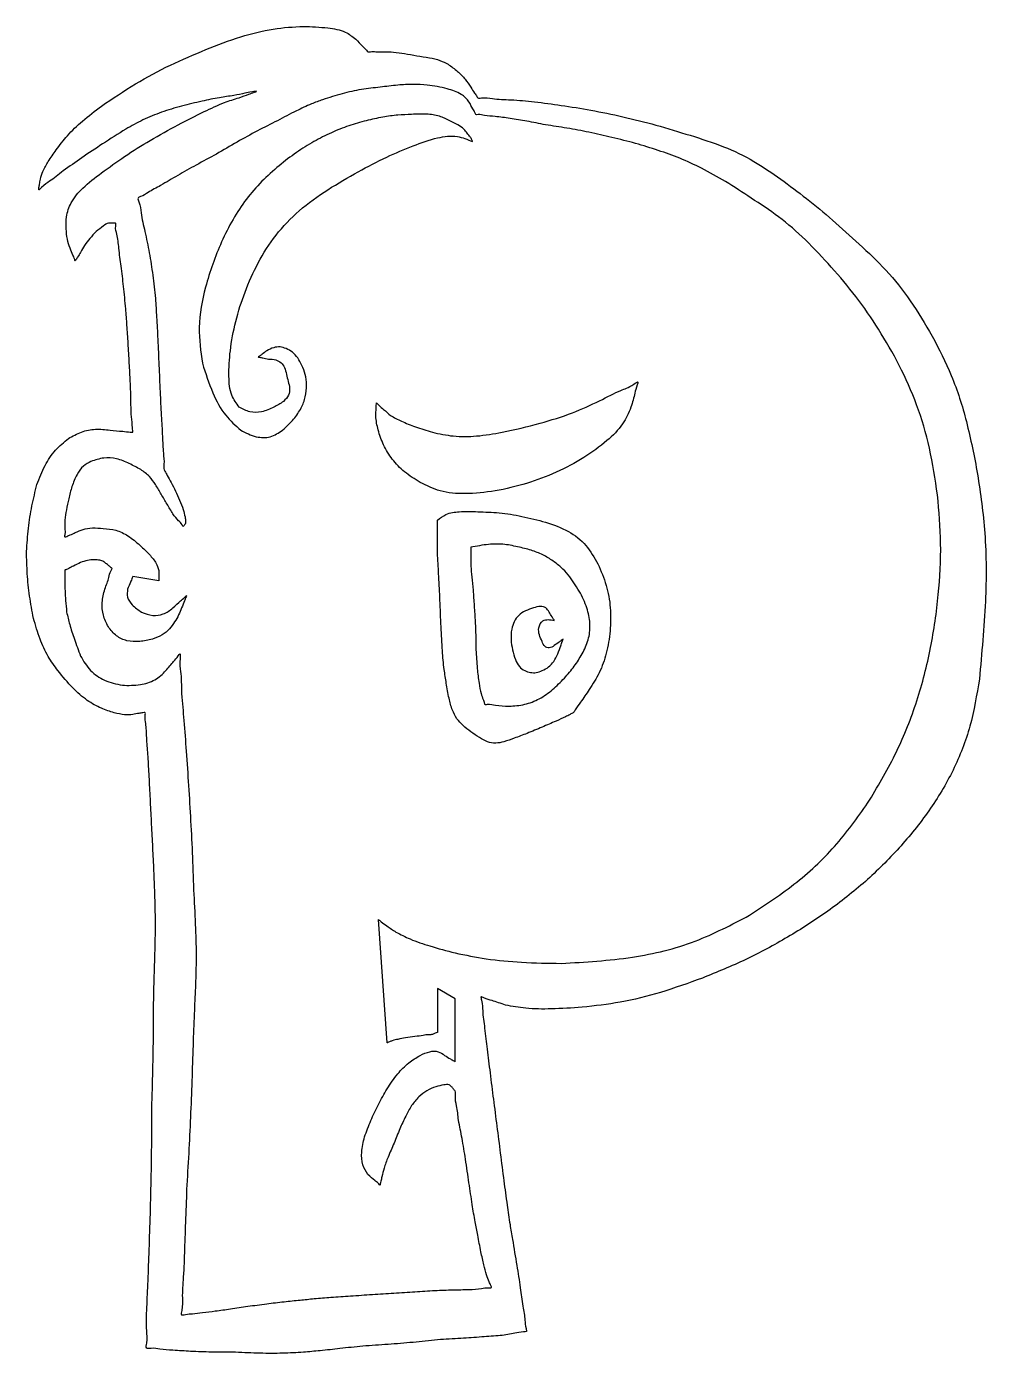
# Model space of a CAD drawing. Extents: x 2 to 748, y 2 to 398.
# Drawn here: x 167.3 to 181.64, y 287.14 to 306.97 of the extents above; entities that cross this region are included whole.
import ezdxf

# ---------------------------------------------------------------- set-up
doc = ezdxf.new("R2010")
doc.units = 0
doc.layers.add('Capa_1', color=7, linetype='CONTINUOUS')

msp = doc.modelspace()

# ---------------------------------------------------------------- linework, layer by layer
at = {"layer": 'Capa_1', "color": 7}
for p, q in [((173.96144, 305.251493), (173.96144, 305.251493)), ((172.530084, 301.346047), (172.530084, 301.346047)), ((168.88663, 300.908638), (168.88663, 300.908638)), ((169.641345, 299.752626), (169.641345, 299.752626)), ((175.054477, 299.565163), (175.054477, 299.565163)), ((173.935417, 299.190239), (173.935417, 299.190239)), ((169.277, 298.690344), (168.88663, 298.75283)), ((175.184601, 298.096716), (175.184601, 298.096716)), ((172.686233, 291.785516), (172.556109, 293.628887)), ((173.701194, 292.44163), (173.440948, 292.597849)), ((173.440948, 292.597849), (173.440948, 291.941732)), ((173.701194, 291.504323), (173.701194, 292.44163))]:
    msp.add_line(p, q, dxfattribs=at)
for points, knots in [([(169.979667, 306.626209), (170.151721, 306.694213), (170.478669, 306.823438), (170.96848, 306.940677), (171.408663, 306.97984), (171.767335, 306.957728), (172.045842, 306.914965), (172.1676, 306.821114), (172.21779, 306.782428)], [0, 0, 0, 0, 0.554408, 1.053527, 1.506235, 1.871175, 2.138818, 2.326511, 2.326511, 2.326511, 2.326511]), ([(172.21779, 306.782428), (172.251088, 306.746677), (172.304365, 306.689476), (172.368081, 306.634071), (172.399633, 306.587444), (172.453129, 306.599909), (172.528003, 306.592157), (172.644318, 306.597071), (172.787841, 306.589397), (172.95325, 306.568294), (173.068081, 306.544847), (173.128652, 306.532479)], [0, 0, 0, 0, 0.145222, 0.232354, 0.261399, 0.298989, 0.377062, 0.495619, 0.643256, 0.80939, 0.994841, 0.994841, 0.994841, 0.994841]), ([(168.418187, 305.782632), (168.586115, 305.895272), (168.91786, 306.117794), (169.440194, 306.401089), (169.800963, 306.551637), (169.979667, 306.626209)], [0, 0, 0, 0, 0.606441, 1.198034, 1.778712, 1.778712, 1.778712, 1.778712]), ([(173.128652, 306.532479), (173.192413, 306.524536), (173.309606, 306.509937), (173.468915, 306.471498), (173.557166, 306.427439), (173.597095, 306.407505)], [0, 0, 0, 0, 0.192858, 0.354467, 0.488014, 0.488014, 0.488014, 0.488014]), ([(173.597095, 306.407505), (173.645322, 306.372945), (173.737121, 306.30716), (173.85338, 306.192217), (173.908859, 306.105391), (173.935417, 306.063826)], [0, 0, 0, 0, 0.177926, 0.33868, 0.486311, 0.486311, 0.486311, 0.486311]), ([(170.39606, 305.938851), (170.324609, 305.929191), (170.165466, 305.907674), (169.905278, 305.853514), (169.717334, 305.80757), (169.615322, 305.782632)], [0, 0, 0, 0, 0.216249, 0.481654, 0.796716, 0.796716, 0.796716, 0.796716]), ([(170.474136, 305.907607), (170.524614, 305.925484), (170.605379, 305.954088), (170.676503, 305.981775), (170.758849, 306.008169), (170.632883, 305.98808), (170.554278, 305.972486), (170.455078, 305.951397), (170.39606, 305.938851)], [0, 0, 0, 0, 0.153672, 0.245876, 0.27661, 0.33773, 0.452411, 0.620851, 0.620851, 0.620851, 0.620851]), ([(172.582134, 306.063826), (172.488388, 306.053989), (172.297451, 306.033955), (172.00989, 305.970218), (171.820182, 305.908088), (171.72332, 305.876365)], [0, 0, 0, 0, 0.282629, 0.57564, 0.881323, 0.881323, 0.881323, 0.881323]), ([(175.054477, 305.501442), (174.961141, 305.520593), (174.784567, 305.556824), (174.532325, 305.598409), (174.322461, 305.626416), (174.159064, 305.637114), (174.070977, 305.6586), (174.011669, 305.650552), (173.996741, 305.696131), (173.957036, 305.751928), (173.90993, 305.862188), (173.782062, 305.979667), (173.559826, 306.052285), (173.318763, 306.097238), (173.069814, 306.108992), (172.834775, 306.097691), (172.669711, 306.075565), (172.582134, 306.063826)], [0, 0, 0, 0, 0.285934, 0.540932, 0.765313, 0.925297, 1.021287, 1.053284, 1.077109, 1.148585, 1.267711, 1.428083, 1.652332, 1.958149, 2.163718, 2.398171, 2.663157, 2.663157, 2.663157, 2.663157]), ([(173.935417, 306.063826), (173.954409, 306.0344), (173.984795, 305.987318), (174.021453, 305.938642), (174.043628, 305.894293), (174.139554, 305.916521), (174.290468, 305.881812), (174.562608, 305.879989), (174.902312, 305.845008), (175.302438, 305.792964), (175.743286, 305.720931), (176.216621, 305.625088), (176.711684, 305.500117), (177.044352, 305.397643), (177.214526, 305.345223)], [0, 0, 0, 0, 0.104292, 0.166867, 0.187726, 0.242776, 0.407927, 0.683178, 1.037338, 1.439767, 1.891006, 2.377926, 2.887944, 3.42207, 3.42207, 3.42207, 3.42207]), ([(167.741545, 305.126518), (167.795627, 305.198677), (167.912609, 305.354758), (168.143557, 305.571872), (168.322406, 305.709127), (168.418187, 305.782632)], [0, 0, 0, 0, 0.270132, 0.584302, 0.946547, 0.946547, 0.946547, 0.946547]), ([(168.418187, 304.782839), (168.532888, 304.866411), (168.769028, 305.038465), (169.152635, 305.276422), (169.550279, 305.498141), (169.921259, 305.685219), (170.222762, 305.828299), (170.401337, 305.884639), (170.474136, 305.907607)], [0, 0, 0, 0, 0.425626, 0.876256, 1.353208, 1.790864, 2.123304, 2.352102, 2.352102, 2.352102, 2.352102]), ([(169.615322, 305.782632), (169.514514, 305.753149), (169.317598, 305.695556), (169.037939, 305.581402), (168.866496, 305.485782), (168.782531, 305.438953)], [0, 0, 0, 0, 0.314999, 0.615306, 0.903545, 0.903545, 0.903545, 0.903545]), ([(171.72332, 305.876365), (171.667081, 305.856359), (171.532777, 305.808582), (171.30833, 305.700605), (171.140814, 305.6131), (171.046679, 305.563928)], [0, 0, 0, 0, 0.178978, 0.427409, 0.746098, 0.746098, 0.746098, 0.746098]), ([(171.046679, 305.563928), (170.947108, 305.513573), (170.744509, 305.411116), (170.440881, 305.244142), (170.238639, 305.12474), (170.135814, 305.064033)], [0, 0, 0, 0, 0.334723, 0.681064, 1.039278, 1.039278, 1.039278, 1.039278]), ([(173.050578, 305.657658), (172.983004, 305.655421), (172.839516, 305.650672), (172.613521, 305.616552), (172.367609, 305.565954), (172.109285, 305.490982), (171.848296, 305.385484), (171.58643, 305.253034), (171.324894, 305.088417), (171.063516, 304.889837), (170.897948, 304.736856), (170.812456, 304.657865)], [0, 0, 0, 0, 0.202682, 0.430383, 0.684456, 0.955678, 1.235989, 1.527761, 1.834925, 2.161855, 2.510893, 2.510893, 2.510893, 2.510893]), ([(173.623121, 305.563928), (173.571952, 305.588539), (173.462407, 305.64123), (173.265122, 305.668133), (173.125664, 305.661324), (173.050578, 305.657658)], [0, 0, 0, 0, 0.169508, 0.362896, 0.588469, 0.588469, 0.588469, 0.588469]), ([(173.883367, 305.376467), (173.866981, 305.398271), (173.829054, 305.448737), (173.736878, 305.508798), (173.664, 305.544116), (173.623121, 305.563928)], [0, 0, 0, 0, 0.081324, 0.188235, 0.324816, 0.324816, 0.324816, 0.324816]), ([(168.782531, 305.438953), (168.666604, 305.365305), (168.445058, 305.224559), (168.13228, 305.016799), (167.937879, 304.879314), (167.845644, 304.814083)], [0, 0, 0, 0, 0.412029, 0.787413, 1.126312, 1.126312, 1.126312, 1.126312]), ([(173.076603, 305.189007), (173.195746, 305.233311), (173.406873, 305.311819), (173.721412, 305.354747), (173.887396, 305.283345), (173.96144, 305.251493)], [0, 0, 0, 0, 0.382985, 0.678665, 0.916792, 0.916792, 0.916792, 0.916792]), ([(173.96144, 305.251493), (173.958961, 305.260932), (173.952298, 305.286305), (173.922617, 305.327063), (173.89792, 305.358149), (173.883367, 305.376467)], [0, 0, 0, 0, 0.029096, 0.078215, 0.148688, 0.148688, 0.148688, 0.148688]), ([(176.043415, 305.313978), (175.92984, 305.340172), (175.707282, 305.3915), (175.37746, 305.454475), (175.160627, 305.486006), (175.054477, 305.501442)], [0, 0, 0, 0, 0.349656, 0.685172, 1.006943, 1.006943, 1.006943, 1.006943]), ([(177.214526, 305.345223), (177.381735, 305.292513), (177.708416, 305.189533), (178.165417, 304.97061), (178.435153, 304.78191), (178.567806, 304.689109)], [0, 0, 0, 0, 0.525644, 1.026959, 1.512075, 1.512075, 1.512075, 1.512075]), ([(167.845644, 304.814083), (167.775026, 304.756192), (167.662036, 304.663566), (167.562115, 304.609633), (167.473722, 304.513265), (167.486987, 304.576244), (167.493083, 304.620975), (167.509729, 304.706794), (167.545342, 304.821428), (167.628531, 304.96762), (167.700992, 305.069501), (167.741545, 305.126518)], [0, 0, 0, 0, 0.255687, 0.409098, 0.460236, 0.491613, 0.544404, 0.618726, 0.742597, 0.907988, 1.118189, 1.118189, 1.118189, 1.118189]), ([(170.474136, 301.283559), (170.43344, 301.340561), (170.33677, 301.475963), (170.316287, 301.778547), (170.337515, 302.14668), (170.416887, 302.571817), (170.558611, 303.011198), (170.751507, 303.448299), (171.015671, 303.865783), (171.370337, 304.235608), (171.795529, 304.539462), (172.239607, 304.794918), (172.663246, 305.018885), (172.94364, 305.134284), (173.076603, 305.189007)], [0, 0, 0, 0, 0.206865, 0.491383, 0.877251, 1.322091, 1.780995, 2.26057, 2.751926, 3.255187, 3.787115, 4.313951, 4.791985, 5.223116, 5.223116, 5.223116, 5.223116]), ([(178.125388, 304.407915), (177.998218, 304.491716), (177.757736, 304.650184), (177.40167, 304.849628), (177.065539, 305.003956), (176.734424, 305.123293), (176.395929, 305.228575), (176.162319, 305.285172), (176.043415, 305.313978)], [0, 0, 0, 0, 0.456792, 0.863801, 1.223037, 1.565022, 1.919009, 2.285953, 2.285953, 2.285953, 2.285953]), ([(170.135814, 305.064033), (170.035409, 305.009945), (169.841525, 304.905501), (169.563696, 304.749575), (169.387667, 304.645447), (169.303026, 304.595379)], [0, 0, 0, 0, 0.34214, 0.660673, 0.955689, 0.955689, 0.955689, 0.955689]), ([(168.10589, 303.595583), (168.091319, 303.571066), (168.068007, 303.531839), (168.042751, 303.499575), (168.026111, 303.461385), (168.01425, 303.516394), (167.987026, 303.560831), (167.9444, 303.668895), (167.902802, 303.796696), (167.889201, 303.956527), (167.889386, 304.142695), (167.961649, 304.363567), (168.152514, 304.584386), (168.322633, 304.711462), (168.418187, 304.782839)], [0, 0, 0, 0, 0.081865, 0.130984, 0.147357, 0.169921, 0.237611, 0.350428, 0.49174, 0.648918, 0.82606, 1.048903, 1.328069, 1.685807, 1.685807, 1.685807, 1.685807]), ([(169.303026, 304.595379), (169.238124, 304.561695), (169.134281, 304.5078), (169.036895, 304.438259), (168.948686, 304.411195), (169.000606, 304.307723), (169.008486, 304.153383), (169.045604, 304.002391), (169.068803, 303.90802)], [0, 0, 0, 0, 0.214882, 0.343811, 0.386787, 0.443523, 0.613729, 0.897406, 0.897406, 0.897406, 0.897406]), ([(170.812456, 304.657865), (170.73393, 304.570652), (170.574565, 304.393657), (170.375857, 304.087343), (170.158684, 303.653074), (169.967123, 303.117685), (169.846556, 302.49905), (169.901794, 302.117873), (169.927617, 301.939676)], [0, 0, 0, 0, 0.35162, 0.713595, 1.091084, 1.806044, 2.417577, 2.954443, 2.954443, 2.954443, 2.954443]), ([(178.567806, 304.689109), (178.696951, 304.594301), (178.962236, 304.399551), (179.352428, 304.075381), (179.607871, 303.840867), (179.738917, 303.720557)], [0, 0, 0, 0, 0.480552, 0.98713, 1.520787, 1.520787, 1.520787, 1.520787]), ([(179.322524, 303.376878), (179.195945, 303.514762), (178.950613, 303.782004), (178.550677, 304.130517), (178.264452, 304.31721), (178.125388, 304.407915)], [0, 0, 0, 0, 0.561348, 1.087991, 1.585656, 1.585656, 1.585656, 1.585656]), ([(168.782531, 302.752008), (168.771086, 302.864119), (168.749362, 303.07691), (168.716668, 303.381041), (168.677383, 303.633823), (168.663098, 303.849816), (168.620772, 303.946037), (168.639565, 304.034254), (168.616458, 304.032659), (168.59956, 304.033287), (168.567635, 304.032201), (168.510779, 304.039074), (168.432619, 303.980978), (168.374987, 303.935525), (168.340113, 303.90802)], [0, 0, 0, 0, 0.338519, 0.642526, 0.912076, 1.122364, 1.248537, 1.290595, 1.296378, 1.313728, 1.342646, 1.391803, 1.480295, 1.615898, 1.615898, 1.615898, 1.615898]), ([(168.340113, 303.90802), (168.307642, 303.87391), (168.245249, 303.808366), (168.165754, 303.704039), (168.125328, 303.6308), (168.10589, 303.595583)], [0, 0, 0, 0, 0.141252, 0.271413, 0.39197, 0.39197, 0.39197, 0.39197]), ([(169.068803, 303.90802), (169.090906, 303.801731), (169.135905, 303.58535), (169.187568, 303.251655), (169.212344, 303.024049), (169.224952, 302.908224)], [0, 0, 0, 0, 0.325653, 0.662959, 1.012463, 1.012463, 1.012463, 1.012463]), ([(179.738917, 303.720557), (179.875382, 303.594287), (180.15524, 303.335336), (180.520268, 302.870431), (180.725972, 302.524215), (180.831954, 302.34584)], [0, 0, 0, 0, 0.557144, 1.142576, 1.764751, 1.764751, 1.764751, 1.764751]), ([(180.910027, 299.971331), (180.875159, 300.206207), (180.807301, 300.663295), (180.614348, 301.314467), (180.351527, 301.906696), (180.038464, 302.442832), (179.70314, 302.937479), (179.44785, 303.232196), (179.322524, 303.376878)], [0, 0, 0, 0, 0.711683, 1.384997, 2.029987, 2.650685, 3.245709, 3.819502, 3.819502, 3.819502, 3.819502]), ([(168.860605, 301.221073), (168.859949, 301.289352), (168.858524, 301.437528), (168.849191, 301.677098), (168.834229, 301.947809), (168.818066, 302.229018), (168.800919, 302.499816), (168.788437, 302.671015), (168.782531, 302.752008)], [0, 0, 0, 0, 0.204839, 0.44453, 0.719161, 1.018214, 1.289547, 1.533171, 1.533171, 1.533171, 1.533171]), ([(169.224952, 302.908224), (169.23093, 302.815662), (169.244076, 302.612092), (169.260965, 302.278789), (169.277095, 301.906108), (169.293559, 301.526576), (169.30989, 301.172233), (169.329694, 300.867488), (169.337079, 300.622661), (169.360751, 300.45994), (169.342882, 300.362896), (169.375527, 300.311862), (169.408222, 300.248799), (169.464139, 300.151738), (169.527443, 300.029847), (169.588467, 299.894276), (169.623556, 299.800278), (169.641345, 299.752626)], [0, 0, 0, 0, 0.278261, 0.611976, 1.001173, 1.397305, 1.751824, 2.064741, 2.315107, 2.481965, 2.565333, 2.589157, 2.660632, 2.779757, 2.924399, 3.072782, 3.225349, 3.225349, 3.225349, 3.225349]), ([(171.411024, 301.908431), (171.392701, 301.946631), (171.357854, 302.019282), (171.276655, 302.106727), (171.183791, 302.159361), (171.086966, 302.189575), (170.984676, 302.17665), (170.923376, 302.144411), (170.890529, 302.127136)], [0, 0, 0, 0, 0.126601, 0.240782, 0.351195, 0.44407, 0.540061, 0.650875, 0.650875, 0.650875, 0.650875]), ([(180.831954, 302.34584), (180.93176, 302.15145), (181.141854, 301.742253), (181.361813, 301.045874), (181.45801, 300.546408), (181.508595, 300.283765)], [0, 0, 0, 0, 0.654667, 1.378084, 2.18037, 2.18037, 2.18037, 2.18037]), ([(170.890529, 302.127136), (170.864629, 302.109388), (170.823187, 302.08099), (170.792154, 302.052421), (170.751876, 302.031574), (170.796867, 302.029254), (170.836747, 302.016203), (170.88586, 302.007562), (170.916555, 302.002161)], [0, 0, 0, 0, 0.089092, 0.142547, 0.160365, 0.178059, 0.23114, 0.319607, 0.319607, 0.319607, 0.319607]), ([(170.916555, 302.002161), (170.952686, 302.00024), (171.018453, 301.996742), (171.106046, 301.953166), (171.159572, 301.871754), (171.182108, 301.773333), (171.208341, 301.669304), (171.234964, 301.56758), (171.223354, 301.452533), (171.128071, 301.354215), (171.043434, 301.309401), (170.994628, 301.283559)], [0, 0, 0, 0, 0.107888, 0.196381, 0.281452, 0.390345, 0.497692, 0.603787, 0.705494, 0.827482, 0.99364, 0.99364, 0.99364, 0.99364]), ([(169.927617, 301.939676), (169.974765, 301.790168), (170.060359, 301.518753), (170.244039, 301.165668), (170.420446, 301.010152), (170.500159, 300.939879)], [0, 0, 0, 0, 0.470991, 0.855034, 1.171631, 1.171631, 1.171631, 1.171631]), ([(171.124753, 300.939879), (171.181863, 300.99341), (171.288002, 301.092894), (171.405719, 301.262251), (171.471212, 301.438389), (171.484784, 301.609622), (171.472541, 301.771483), (171.430973, 301.86402), (171.411024, 301.908431)], [0, 0, 0, 0, 0.234378, 0.435585, 0.612937, 0.790833, 0.948011, 1.09306, 1.09306, 1.09306, 1.09306]), ([(175.861243, 301.377292), (175.973042, 301.436328), (176.151921, 301.530787), (176.303283, 301.576882), (176.448942, 301.682681), (176.405445, 301.578031), (176.384551, 301.471433), (176.329467, 301.25815), (176.208267, 301.006987), (175.955857, 300.756839), (175.619652, 300.518326), (175.216823, 300.301281), (174.77045, 300.134195), (174.312344, 300.025786), (173.878251, 299.980507), (173.488705, 300.007417), (173.278108, 300.110919), (173.180702, 300.158791)], [0, 0, 0, 0, 0.35437, 0.566992, 0.637866, 0.6811, 0.810802, 1.026973, 1.30614, 1.648681, 2.073983, 2.543395, 3.016154, 3.500403, 3.950538, 4.325877, 4.648872, 4.648872, 4.648872, 4.648872]), ([(173.362875, 300.908638), (173.466505, 300.886259), (173.683502, 300.839399), (174.036243, 300.845674), (174.469635, 300.914783), (174.94844, 301.032941), (175.439163, 301.181766), (175.727458, 301.315317), (175.861243, 301.377292)], [0, 0, 0, 0, 0.317197, 0.664192, 1.049908, 1.632613, 2.142907, 2.584758, 2.584758, 2.584758, 2.584758]), ([(168.88663, 300.908638), (168.885728, 300.924842), (168.882888, 300.97583), (168.873344, 301.079922), (168.865409, 301.167844), (168.860605, 301.221073)], [0, 0, 0, 0, 0.048686, 0.153192, 0.313535, 0.313535, 0.313535, 0.313535]), ([(170.994628, 301.283559), (170.934501, 301.255694), (170.821596, 301.203372), (170.630751, 301.199858), (170.526608, 301.255516), (170.474136, 301.283559)], [0, 0, 0, 0, 0.197659, 0.371156, 0.547344, 0.547344, 0.547344, 0.547344]), ([(173.180702, 300.158791), (173.100237, 300.208829), (172.945573, 300.305006), (172.758262, 300.497288), (172.629094, 300.713468), (172.550014, 300.933318), (172.508548, 301.145989), (172.523101, 301.281183), (172.530084, 301.346047)], [0, 0, 0, 0, 0.28348, 0.544877, 0.796388, 1.032858, 1.244019, 1.438768, 1.438768, 1.438768, 1.438768]), ([(172.530084, 301.346047), (172.541549, 301.334369), (172.574826, 301.300472), (172.645342, 301.23909), (172.703574, 301.188648), (172.738281, 301.158584)], [0, 0, 0, 0, 0.049084, 0.14247, 0.280251, 0.280251, 0.280251, 0.280251]), ([(172.738281, 301.158584), (172.791762, 301.129764), (172.911099, 301.065456), (173.121376, 300.984747), (173.277765, 300.93546), (173.362875, 300.908638)], [0, 0, 0, 0, 0.182108, 0.406357, 0.674113, 0.674113, 0.674113, 0.674113]), ([(167.455274, 300.127547), (167.492134, 300.22399), (167.562017, 300.406837), (167.718862, 300.645923), (167.857093, 300.759948), (167.923717, 300.814905)], [0, 0, 0, 0, 0.309488, 0.586757, 0.844732, 0.844732, 0.844732, 0.844732]), ([(167.923717, 300.814905), (167.987683, 300.85093), (168.113566, 300.921827), (168.331358, 300.965303), (168.47512, 300.948456), (168.548311, 300.939879)], [0, 0, 0, 0, 0.219345, 0.431669, 0.651872, 0.651872, 0.651872, 0.651872]), ([(168.548311, 300.939879), (168.610963, 300.934094), (168.711205, 300.924837), (168.823979, 300.914424), (168.8741, 300.909795), (168.88663, 300.908638)], [0, 0, 0, 0, 0.188755, 0.302008, 0.339759, 0.339759, 0.339759, 0.339759]), ([(170.500159, 300.939879), (170.574685, 300.900905), (170.711046, 300.829591), (170.947275, 300.821901), (171.065514, 300.900501), (171.124753, 300.939879)], [0, 0, 0, 0, 0.250923, 0.459121, 0.668159, 0.668159, 0.668159, 0.668159]), ([(168.26204, 300.471226), (168.222322, 300.450694), (168.135446, 300.405785), (168.040836, 300.267449), (167.999011, 300.157439), (167.975768, 300.096305)], [0, 0, 0, 0, 0.132432, 0.289671, 0.486349, 0.486349, 0.486349, 0.486349]), ([(168.834582, 300.439984), (168.772325, 300.468479), (168.651823, 300.523633), (168.448126, 300.535648), (168.324776, 300.492945), (168.26204, 300.471226)], [0, 0, 0, 0, 0.204297, 0.395428, 0.593253, 0.593253, 0.593253, 0.593253]), ([(169.485198, 299.690137), (169.456346, 299.738772), (169.398641, 299.836041), (169.310932, 299.981339), (169.231335, 300.122839), (169.136809, 300.255355), (169.000616, 300.359829), (168.892564, 300.411993), (168.834582, 300.439984)], [0, 0, 0, 0, 0.169658, 0.339316, 0.508974, 0.657187, 0.823856, 1.016867, 1.016867, 1.016867, 1.016867]), ([(181.508595, 300.283765), (181.551015, 299.990428), (181.642178, 299.360017), (181.638237, 298.332549), (181.570628, 297.607855), (181.534621, 297.221897)], [0, 0, 0, 0, 0.888229, 1.908889, 3.071832, 3.071832, 3.071832, 3.071832]), ([(167.299127, 299.127753), (167.307119, 299.243622), (167.322849, 299.471684), (167.3744, 299.806275), (167.428565, 300.021447), (167.455274, 300.127547)], [0, 0, 0, 0, 0.348352, 0.685657, 1.013765, 1.013765, 1.013765, 1.013765]), ([(167.975768, 300.096305), (167.959823, 300.036267), (167.929313, 299.921391), (167.893822, 299.754629), (167.878811, 299.647418), (167.871669, 299.596407)], [0, 0, 0, 0, 0.186354, 0.356561, 0.511049, 0.511049, 0.511049, 0.511049]), ([(179.895066, 295.409768), (180.035578, 295.648285), (180.314771, 296.122215), (180.61714, 296.891373), (180.819354, 297.682002), (180.931204, 298.470169), (180.974252, 299.234936), (180.931107, 299.729637), (180.910027, 299.971331)], [0, 0, 0, 0, 0.829439, 1.648084, 2.469141, 3.272488, 4.03354, 4.76056, 4.76056, 4.76056, 4.76056]), ([(167.871669, 299.596407), (167.870266, 299.553017), (167.867928, 299.480699), (167.879153, 299.411242), (167.860046, 299.336081), (167.912974, 299.358943), (167.959145, 299.375773), (168.002164, 299.396555), (168.027816, 299.408947)], [0, 0, 0, 0, 0.124974, 0.208291, 0.249949, 0.279686, 0.335749, 0.418559, 0.418559, 0.418559, 0.418559]), ([(169.641345, 299.752626), (169.650595, 299.71681), (169.665977, 299.657245), (169.678852, 299.584446), (169.673147, 299.537076), (169.654573, 299.518727), (169.64618, 299.508929), (169.63651, 299.495363), (169.61245, 299.55443), (169.560367, 299.589431), (169.514109, 299.651404), (169.485198, 299.690137)], [0, 0, 0, 0, 0.11072, 0.184136, 0.223294, 0.245885, 0.25944, 0.263958, 0.291066, 0.372391, 0.507932, 0.507932, 0.507932, 0.507932]), ([(173.440948, 299.596407), (173.480778, 299.627654), (173.574849, 299.701452), (173.790096, 299.729277), (173.948553, 299.724261), (174.039516, 299.721382)], [0, 0, 0, 0, 0.149673, 0.353498, 0.628204, 0.628204, 0.628204, 0.628204]), ([(173.440948, 299.065268), (173.440948, 299.15437), (173.440948, 299.302487), (173.440948, 299.479534), (173.440948, 299.567478), (173.440948, 299.596407)], [0, 0, 0, 0, 0.267306, 0.444352, 0.531139, 0.531139, 0.531139, 0.531139]), ([(174.039516, 299.721382), (174.146675, 299.717743), (174.367949, 299.710229), (174.70792, 299.655956), (174.936399, 299.596098), (175.054477, 299.565163)], [0, 0, 0, 0, 0.32144, 0.663744, 1.02985, 1.02985, 1.02985, 1.02985]), ([(168.027816, 299.408947), (168.065692, 299.427193), (168.145939, 299.465851), (168.28985, 299.48373), (168.390351, 299.475723), (168.444212, 299.471433)], [0, 0, 0, 0, 0.125462, 0.265814, 0.427894, 0.427894, 0.427894, 0.427894]), ([(168.444212, 299.471433), (168.507696, 299.465817), (168.638113, 299.454281), (168.82695, 299.363483), (168.934104, 299.270578), (168.990729, 299.221484)], [0, 0, 0, 0, 0.189997, 0.390317, 0.614806, 0.614806, 0.614806, 0.614806]), ([(175.054477, 299.565163), (175.171151, 299.525522), (175.393397, 299.450011), (175.673321, 299.232516), (175.781403, 299.037429), (175.835218, 298.940293)], [0, 0, 0, 0, 0.368385, 0.701722, 1.032282, 1.032282, 1.032282, 1.032282]), ([(168.990729, 299.221484), (169.045316, 299.171117), (169.14046, 299.083329), (169.245989, 298.948369), (169.28099, 298.831989), (169.276522, 298.755124), (169.277026, 298.713489), (169.277006, 298.694973), (169.277, 298.690344)], [0, 0, 0, 0, 0.22293, 0.388567, 0.507459, 0.57689, 0.618548, 0.632434, 0.632434, 0.632434, 0.632434]), ([(174.664107, 299.190239), (174.59124, 299.206974), (174.439245, 299.241883), (174.19155, 299.238291), (174.023676, 299.206797), (173.935417, 299.190239)], [0, 0, 0, 0, 0.223678, 0.466574, 0.735845, 0.735845, 0.735845, 0.735845]), ([(173.935417, 299.190239), (173.935417, 299.175196), (173.935417, 299.12891), (173.935417, 299.03518), (173.935417, 298.956493), (173.935417, 298.909049)], [0, 0, 0, 0, 0.045128, 0.138859, 0.28119, 0.28119, 0.28119, 0.28119]), ([(175.496896, 298.627855), (175.471161, 298.669289), (175.418145, 298.754647), (175.310945, 298.868854), (175.184356, 298.977031), (175.033264, 299.071318), (174.857475, 299.144967), (174.730212, 299.174762), (174.664107, 299.190239)], [0, 0, 0, 0, 0.146008, 0.300799, 0.46744, 0.644627, 0.832819, 1.036228, 1.036228, 1.036228, 1.036228]), ([(167.403226, 298.12796), (167.382433, 298.238802), (167.341043, 298.459444), (167.306083, 298.793738), (167.301442, 299.016593), (167.299127, 299.127753)], [0, 0, 0, 0, 0.338244, 0.67331, 1.006776, 1.006776, 1.006776, 1.006776]), ([(169.615322, 298.284176), (169.601867, 298.248978), (169.574034, 298.176168), (169.510617, 298.072408), (169.435256, 297.965865), (169.324813, 297.87047), (169.169857, 297.810745), (168.991787, 297.778116), (168.803594, 297.780532), (168.633021, 297.859308), (168.513133, 298.00046), (168.43707, 298.17346), (168.420241, 298.37109), (168.461348, 298.558525), (168.530296, 298.718411), (168.540292, 298.815603), (168.583812, 298.873341), (168.558511, 298.888966), (168.534825, 298.910625), (168.495361, 298.939194), (168.45314, 298.980802), (168.387468, 298.999049), (168.305467, 299.005512), (168.207992, 298.995351), (168.101911, 298.963763), (168.035918, 298.927699), (168.001791, 298.909049)], [0, 0, 0, 0, 0.112816, 0.233371, 0.363532, 0.50351, 0.663675, 0.854811, 1.045942, 1.21827, 1.400148, 1.589306, 1.777569, 1.982945, 2.165901, 2.275674, 2.312265, 2.323376, 2.35671, 2.412267, 2.467822, 2.532019, 2.610401, 2.715019, 2.823706, 2.940102, 2.940102, 2.940102, 2.940102]), ([(173.57107, 297.159409), (173.559625, 297.227572), (173.532587, 297.388602), (173.510197, 297.670592), (173.491483, 298.015576), (173.476862, 298.384911), (173.45945, 298.739005), (173.446854, 298.961129), (173.440948, 299.065268)], [0, 0, 0, 0, 0.207274, 0.489668, 0.847807, 1.243938, 1.598456, 1.911375, 1.911375, 1.911375, 1.911375]), ([(168.001791, 298.909049), (167.976986, 298.897923), (167.937298, 298.88012), (167.89877, 298.856242), (167.866477, 298.84823), (167.876739, 298.808653), (167.868487, 298.75141), (167.87234, 298.653705), (167.873684, 298.531974), (167.883414, 298.385776), (167.892662, 298.279496), (167.897692, 298.221691)], [0, 0, 0, 0, 0.080194, 0.12831, 0.144349, 0.165177, 0.227664, 0.331809, 0.449876, 0.595937, 0.770112, 0.770112, 0.770112, 0.770112]), ([(173.935417, 298.909049), (173.941411, 298.854683), (173.954659, 298.734501), (173.97136, 298.536537), (173.988165, 298.31322), (174.002277, 298.082951), (174.011569, 297.864199), (174.012872, 297.725273), (174.013491, 297.659307)], [0, 0, 0, 0, 0.164081, 0.362716, 0.595953, 0.835924, 1.0548, 1.252696, 1.252696, 1.252696, 1.252696]), ([(175.835218, 298.940293), (175.881066, 298.83528), (175.972231, 298.626471), (176.031028, 298.2854), (176.026723, 297.94251), (175.969939, 297.614877), (175.869776, 297.314969), (175.758885, 297.147106), (175.705093, 297.065678)], [0, 0, 0, 0, 0.342729, 0.681482, 1.028645, 1.36689, 1.67652, 1.968212, 1.968212, 1.968212, 1.968212]), ([(168.88663, 298.75283), (168.883739, 298.745887), (168.872172, 298.718115), (168.846148, 298.655628), (168.823015, 298.600085), (168.808557, 298.56537)], [0, 0, 0, 0, 0.022563, 0.090253, 0.203069, 0.203069, 0.203069, 0.203069]), ([(175.600994, 297.596818), (175.635243, 297.66592), (175.702295, 297.801208), (175.72766, 298.031), (175.691904, 298.223253), (175.637349, 298.380944), (175.576234, 298.506893), (175.523854, 298.586753), (175.496896, 298.627855)], [0, 0, 0, 0, 0.229955, 0.450203, 0.678961, 0.811248, 0.950193, 1.09755, 1.09755, 1.09755, 1.09755]), ([(168.808557, 298.56537), (168.803867, 298.523927), (168.794009, 298.436799), (168.882309, 298.31084), (168.968089, 298.253961), (169.016755, 298.221691)], [0, 0, 0, 0, 0.121502, 0.255443, 0.431074, 0.431074, 0.431074, 0.431074]), ([(169.016755, 298.221691), (169.071627, 298.200234), (169.176004, 298.159421), (169.350894, 298.18399), (169.482208, 298.275118), (169.591264, 298.383681), (169.645133, 298.423152), (169.701047, 298.483535), (169.673833, 298.429711), (169.656044, 298.378859), (169.630984, 298.320593), (169.615322, 298.284176)], [0, 0, 0, 0, 0.174614, 0.332145, 0.502587, 0.658231, 0.751617, 0.782746, 0.805309, 0.873, 0.985817, 0.985817, 0.985817, 0.985817]), ([(167.897692, 298.221691), (167.912362, 298.160155), (167.944774, 298.024196), (168.016159, 297.805682), (168.074411, 297.649809), (168.10589, 297.565577)], [0, 0, 0, 0, 0.189718, 0.41917, 0.688954, 0.688954, 0.688954, 0.688954]), ([(174.872305, 298.284176), (174.791298, 298.256464), (174.63369, 298.202547), (174.519719, 297.940899), (174.543881, 297.707955), (174.594585, 297.521818), (174.653742, 297.409974), (174.736801, 297.342704), (174.826797, 297.315058), (174.918104, 297.31407), (175.009489, 297.347148), (175.102417, 297.398235), (175.183441, 297.48605), (175.218314, 297.558647), (175.23665, 297.596818)], [0, 0, 0, 0, 0.246246, 0.4791, 0.784811, 0.93693, 1.057486, 1.157487, 1.248573, 1.335323, 1.426409, 1.536821, 1.651001, 1.777603, 1.777603, 1.777603, 1.777603]), ([(175.106525, 298.221691), (175.092533, 298.245524), (175.06432, 298.29358), (174.967884, 298.312752), (174.907171, 298.2946), (174.872305, 298.284176)], [0, 0, 0, 0, 0.079505, 0.160309, 0.269308, 0.269308, 0.269308, 0.269308]), ([(175.184601, 298.096716), (175.18171, 298.101345), (175.170143, 298.119859), (175.144118, 298.161518), (175.120984, 298.198547), (175.106525, 298.221691)], [0, 0, 0, 0, 0.016373, 0.065493, 0.147358, 0.147358, 0.147358, 0.147358]), ([(167.76757, 297.346869), (167.716947, 297.415965), (167.609603, 297.562478), (167.490559, 297.828486), (167.433486, 298.024195), (167.403226, 298.12796)], [0, 0, 0, 0, 0.256413, 0.543709, 0.867939, 0.867939, 0.867939, 0.867939]), ([(175.002429, 297.784281), (174.97155, 297.849972), (174.922709, 297.953872), (175.013855, 298.128153), (175.121503, 298.108333), (175.184601, 298.096716)], [0, 0, 0, 0, 0.20726, 0.327816, 0.498564, 0.498564, 0.498564, 0.498564]), ([(175.23665, 297.596818), (175.25308, 297.639943), (175.279368, 297.708942), (175.291904, 297.763897), (175.322117, 297.824044), (175.286646, 297.792852), (175.249559, 297.77033), (175.18649, 297.721593), (175.115834, 297.675701), (175.030859, 297.705308), (175.012839, 297.755363), (175.002429, 297.784281)], [0, 0, 0, 0, 0.129012, 0.20642, 0.232222, 0.250041, 0.303496, 0.392587, 0.478032, 0.542229, 0.63006, 0.63006, 0.63006, 0.63006]), ([(168.730483, 297.128164), (168.820442, 297.126294), (168.986879, 297.122833), (169.219951, 297.196254), (169.378012, 297.332227), (169.482986, 297.474689), (169.547136, 297.53969), (169.601025, 297.620386), (169.581981, 297.450867), (169.610233, 297.311098), (169.613365, 297.121616), (169.615322, 297.00319)], [0, 0, 0, 0, 0.269123, 0.49792, 0.711219, 0.891942, 1.000375, 1.03652, 1.102542, 1.300608, 1.630718, 1.630718, 1.630718, 1.630718]), ([(174.013491, 297.659307), (174.019338, 297.565527), (174.029754, 297.398483), (174.05476, 297.179017), (174.082518, 297.024823), (174.115758, 296.92657), (174.135806, 296.878242), (174.142947, 296.836069), (174.22018, 296.852735), (174.326958, 296.823692), (174.438344, 296.818792), (174.50796, 296.815729)], [0, 0, 0, 0, 0.28192, 0.502169, 0.661593, 0.75307, 0.807957, 0.826252, 0.866883, 0.988777, 1.191934, 1.191934, 1.191934, 1.191934]), ([(174.50796, 296.815729), (174.586797, 296.820906), (174.743289, 296.831181), (174.967327, 296.920077), (175.163269, 297.061433), (175.334003, 297.229897), (175.485167, 297.406187), (175.563052, 297.534372), (175.600994, 297.596818)], [0, 0, 0, 0, 0.235862, 0.468188, 0.711275, 0.956323, 1.186744, 1.405622, 1.405622, 1.405622, 1.405622]), ([(168.10589, 297.565577), (168.150993, 297.4897), (168.239761, 297.34037), (168.46562, 297.184776), (168.639725, 297.147563), (168.730483, 297.128164)], [0, 0, 0, 0, 0.262555, 0.516731, 0.793508, 0.793508, 0.793508, 0.793508]), ([(169.198927, 292.504116), (169.203948, 292.653385), (169.212822, 292.917187), (169.221918, 293.260867), (169.226158, 293.54441), (169.222561, 293.814087), (169.213796, 294.11614), (169.199035, 294.445898), (169.181669, 294.789539), (169.164442, 295.133191), (169.146919, 295.471199), (169.130389, 295.791343), (169.114618, 296.084414), (169.093009, 296.330028), (169.089116, 296.535651), (169.063026, 296.640019), (169.079854, 296.731575), (169.023301, 296.713308), (168.968399, 296.709041), (168.87648, 296.684872), (168.752209, 296.682718), (168.594345, 296.719822), (168.403388, 296.783231), (168.189223, 296.903381), (167.971741, 297.097298), (167.839379, 297.259092), (167.76757, 297.346869)], [0, 0, 0, 0, 0.448059, 0.791848, 1.031401, 1.298721, 1.600867, 1.937914, 2.288965, 2.633082, 2.970265, 3.30398, 3.596102, 3.846652, 4.055444, 4.180719, 4.222478, 4.254474, 4.316085, 4.407391, 4.528889, 4.688131, 4.890056, 5.131903, 5.418565, 5.758519, 5.758519, 5.758519, 5.758519]), ([(181.534621, 297.221897), (181.495615, 296.984958), (181.41848, 296.516395), (181.158502, 295.850547), (180.792416, 295.242573), (180.344379, 294.690398), (179.83921, 294.186291), (179.276814, 293.744352), (178.675971, 293.358898), (178.050753, 293.020561), (177.614388, 292.842763), (177.396698, 292.754065)], [0, 0, 0, 0, 0.71882, 1.421511, 2.128421, 2.840332, 3.549593, 4.265234, 4.981423, 5.689364, 6.394116, 6.394116, 6.394116, 6.394116]), ([(169.615322, 297.00319), (169.62718, 296.868982), (169.652518, 296.582184), (169.686605, 296.123873), (169.720205, 295.623958), (169.752669, 295.096361), (169.77872, 294.554759), (169.791185, 294.188971), (169.797495, 294.003807)], [0, 0, 0, 0, 0.404187, 0.863738, 1.378691, 1.907318, 2.449498, 3.005308, 3.005308, 3.005308, 3.005308]), ([(173.72722, 296.628269), (173.704474, 296.670441), (173.652443, 296.766907), (173.605124, 296.947982), (173.583211, 297.084033), (173.57107, 297.159409)], [0, 0, 0, 0, 0.143336, 0.327874, 0.557126, 0.557126, 0.557126, 0.557126]), ([(175.705093, 297.065678), (175.663055, 297.00062), (175.595793, 296.896526), (175.508584, 296.79164), (175.482585, 296.728312), (175.461115, 296.716338), (175.443929, 296.705773), (175.406533, 296.682737), (175.326948, 296.645267), (175.188011, 296.583177), (174.997255, 296.500675), (174.789767, 296.413294), (174.598593, 296.340602), (174.44436, 296.285591), (174.308961, 296.255469), (174.179532, 296.278944), (174.104817, 296.3236), (174.065539, 296.347076)], [0, 0, 0, 0, 0.231057, 0.369691, 0.415902, 0.422648, 0.442884, 0.47661, 0.554207, 0.706422, 0.933342, 1.177591, 1.381888, 1.546489, 1.669712, 1.792934, 1.929515, 1.929515, 1.929515, 1.929515]), ([(174.065539, 296.347076), (174.021561, 296.375115), (173.936353, 296.429441), (173.822046, 296.523252), (173.758237, 296.593918), (173.72722, 296.628269)], [0, 0, 0, 0, 0.156411, 0.303051, 0.441762, 0.441762, 0.441762, 0.441762]), ([(178.099363, 293.691373), (178.340686, 293.849754), (178.813126, 294.159818), (179.424221, 294.739348), (179.739137, 295.187746), (179.895066, 295.409768)], [0, 0, 0, 0, 0.865066, 1.693547, 2.506098, 2.506098, 2.506098, 2.506098]), ([(169.797495, 294.003807), (169.807208, 293.833755), (169.825435, 293.51464), (169.83561, 293.066483), (169.825112, 292.659003), (169.804065, 292.248475), (169.78767, 291.790181), (169.771766, 291.280948), (169.752255, 290.743939), (169.726381, 290.202339), (169.704393, 289.841449), (169.693396, 289.660953)], [0, 0, 0, 0, 0.510975, 0.958883, 1.344317, 1.733512, 2.192079, 2.720034, 3.261967, 3.804148, 4.346636, 4.346636, 4.346636, 4.346636]), ([(172.556109, 293.628887), (172.569448, 293.617119), (172.609527, 293.581759), (172.698253, 293.52157), (172.772041, 293.471496), (172.816355, 293.441423)], [0, 0, 0, 0, 0.05333, 0.160241, 0.320988, 0.320988, 0.320988, 0.320988]), ([(175.2887, 292.97277), (175.644424, 292.992787), (176.322166, 293.030925), (177.282544, 293.261982), (177.834029, 293.55189), (178.099363, 293.691373)], [0, 0, 0, 0, 1.068239, 2.035263, 2.931938, 2.931938, 2.931938, 2.931938]), ([(172.816355, 293.441423), (172.886966, 293.405062), (173.050385, 293.32091), (173.349209, 293.222346), (173.57557, 293.162308), (173.701194, 293.128989)], [0, 0, 0, 0, 0.237979, 0.550772, 0.940844, 0.940844, 0.940844, 0.940844]), ([(173.701194, 293.128989), (173.855938, 293.097319), (174.184428, 293.03009), (174.716156, 292.982107), (175.09104, 292.975993), (175.2887, 292.97277)], [0, 0, 0, 0, 0.473573, 1.005297, 1.598337, 1.598337, 1.598337, 1.598337]), ([(177.396698, 292.754065), (177.188798, 292.678596), (176.787823, 292.533038), (176.186321, 292.382342), (175.791537, 292.338039), (175.600994, 292.316656)], [0, 0, 0, 0, 0.663371, 1.279441, 1.85419, 1.85419, 1.85419, 1.85419]), ([(169.172902, 290.879454), (169.178069, 291.06922), (169.188151, 291.439462), (169.197084, 291.981048), (169.198323, 292.332853), (169.198927, 292.504116)], [0, 0, 0, 0, 0.56951, 1.111134, 1.624924, 1.624924, 1.624924, 1.624924]), ([(174.455909, 292.3479), (174.386149, 292.373901), (174.274532, 292.415503), (174.168742, 292.437616), (174.076718, 292.488667), (174.115768, 292.367901), (174.109297, 292.241553), (174.148569, 291.982099), (174.181797, 291.679387), (174.226468, 291.323306), (174.257407, 291.073693), (174.273737, 290.941939)], [0, 0, 0, 0, 0.21399, 0.342385, 0.385183, 0.437576, 0.594754, 0.856718, 1.171407, 1.528147, 1.926941, 1.926941, 1.926941, 1.926941]), ([(175.600994, 292.316656), (175.446954, 292.306478), (175.165958, 292.287911), (174.781412, 292.290876), (174.55589, 292.330385), (174.455909, 292.3479)], [0, 0, 0, 0, 0.463298, 0.845135, 1.149232, 1.149232, 1.149232, 1.149232]), ([(173.440948, 291.941732), (173.438058, 291.940569), (173.426498, 291.935913), (173.400325, 291.926165), (173.362128, 291.905608), (173.298537, 291.909197), (173.212608, 291.894091), (173.095831, 291.878403), (172.97009, 291.861045), (172.857521, 291.839597), (172.776075, 291.823219), (172.726775, 291.801538), (172.700688, 291.791311), (172.689124, 291.786675), (172.686233, 291.785516)], [0, 0, 0, 0, 0.009344, 0.037374, 0.084092, 0.136258, 0.22363, 0.346313, 0.489525, 0.604206, 0.690612, 0.737329, 0.76536, 0.774704, 0.774704, 0.774704, 0.774704]), ([(173.180702, 291.598053), (173.227361, 291.620115), (173.310607, 291.659475), (173.448514, 291.667211), (173.513659, 291.62054), (173.545047, 291.598053)], [0, 0, 0, 0, 0.154883, 0.276331, 0.389252, 0.389252, 0.389252, 0.389252]), ([(172.686233, 291.098158), (172.737023, 291.173731), (172.831379, 291.314129), (172.995836, 291.488872), (173.122038, 291.563406), (173.180702, 291.598053)], [0, 0, 0, 0, 0.273231, 0.507608, 0.711195, 0.711195, 0.711195, 0.711195]), ([(173.545047, 291.598053), (173.573963, 291.580696), (173.620229, 291.552924), (173.672278, 291.52168), (173.695411, 291.507795), (173.701194, 291.504323)], [0, 0, 0, 0, 0.101177, 0.161883, 0.182119, 0.182119, 0.182119, 0.182119]), ([(172.347911, 290.379555), (172.37856, 290.46218), (172.439909, 290.627569), (172.553121, 290.867864), (172.641765, 291.021224), (172.686233, 291.098158)], [0, 0, 0, 0, 0.264305, 0.529059, 0.795575, 0.795575, 0.795575, 0.795575]), ([(173.753245, 290.629504), (173.745714, 290.702091), (173.733091, 290.823755), (173.696308, 290.962427), (173.716731, 291.05006), (173.691302, 291.078385), (173.674126, 291.099254), (173.650375, 291.1306), (173.604666, 291.169322), (173.516701, 291.154882), (173.406998, 291.131621), (173.276248, 291.074308), (173.151992, 290.977537), (173.085457, 290.892689), (173.050578, 290.848209)], [0, 0, 0, 0, 0.217166, 0.363998, 0.44059, 0.449626, 0.476734, 0.521914, 0.568652, 0.646726, 0.768493, 0.914012, 1.067423, 1.236456, 1.236456, 1.236456, 1.236456]), ([(169.094828, 287.786338), (169.100799, 287.915933), (169.113806, 288.198223), (169.130571, 288.656493), (169.148203, 289.178345), (169.162166, 289.738426), (169.1712, 290.311254), (169.172337, 290.690831), (169.172902, 290.879454)], [0, 0, 0, 0, 0.389197, 0.847764, 1.375717, 1.95564, 2.528505, 3.094369, 3.094369, 3.094369, 3.094369]), ([(173.050578, 290.848209), (173.020958, 290.795344), (172.957672, 290.682392), (172.871955, 290.493951), (172.818574, 290.357838), (172.790332, 290.285825)], [0, 0, 0, 0, 0.181731, 0.388291, 0.620348, 0.620348, 0.620348, 0.620348]), ([(174.273737, 290.941939), (174.291145, 290.808872), (174.32626, 290.540463), (174.378296, 290.134294), (174.412594, 289.861152), (174.429886, 289.723441)], [0, 0, 0, 0, 0.402602, 0.81209, 1.228464, 1.228464, 1.228464, 1.228464]), ([(173.909392, 289.692197), (173.89246, 289.810289), (173.860542, 290.032892), (173.809311, 290.345568), (173.771051, 290.539329), (173.753245, 290.629504)], [0, 0, 0, 0, 0.357899, 0.67464, 0.950375, 0.950375, 0.950375, 0.950375]), ([(172.399962, 289.817172), (172.370749, 289.864291), (172.308011, 289.965486), (172.299225, 290.167546), (172.33058, 290.304084), (172.347911, 290.379555)], [0, 0, 0, 0, 0.164046, 0.352308, 0.584977, 0.584977, 0.584977, 0.584977]), ([(172.790332, 290.285825), (172.759791, 290.216781), (172.705363, 290.093736), (172.64187, 289.926577), (172.611118, 289.806449), (172.596513, 289.723306), (172.585643, 289.687935), (172.583241, 289.651143), (172.543782, 289.70343), (172.490505, 289.733647), (172.434786, 289.785047), (172.399962, 289.817172)], [0, 0, 0, 0, 0.226761, 0.404114, 0.533073, 0.603992, 0.646544, 0.660728, 0.687393, 0.767387, 0.90071, 0.90071, 0.90071, 0.90071]), ([(169.693396, 289.660953), (169.687879, 289.494468), (169.677305, 289.175356), (169.657913, 288.715131), (169.647937, 288.325579), (169.61822, 288.004844), (169.636619, 287.84458), (169.597441, 287.707321), (169.696836, 287.735899), (169.788775, 287.735483), (169.942826, 287.757889), (170.129617, 287.780078), (170.355937, 287.811944), (170.611638, 287.850698), (170.879714, 287.886484), (171.139896, 287.918426), (171.376317, 287.941477), (171.609387, 287.965502), (171.861049, 287.985619), (172.151194, 288.00632), (172.464561, 288.025554), (172.785529, 288.046428), (173.09677, 288.067533), (173.390683, 288.085297), (173.659662, 288.096413), (173.829381, 288.098019), (173.909392, 288.098776)], [0, 0, 0, 0, 0.500198, 0.958765, 1.375707, 1.688477, 1.876139, 1.938693, 1.996629, 2.101246, 2.252609, 2.444998, 2.672699, 2.935732, 3.221674, 3.483789, 3.722144, 3.934258, 4.186691, 4.479487, 4.806904, 5.128551, 5.444426, 5.742769, 6.011892, 6.251923, 6.251923, 6.251923, 6.251923]), ([(174.169638, 288.31748), (174.1568, 288.367165), (174.127066, 288.482232), (174.084828, 288.680447), (174.042607, 288.894753), (173.997075, 289.129291), (173.954723, 289.389883), (173.925534, 289.584545), (173.909392, 289.692197)], [0, 0, 0, 0, 0.153935, 0.356509, 0.607841, 0.809254, 1.073206, 1.399777, 1.399777, 1.399777, 1.399777]), ([(174.429886, 289.723441), (174.446035, 289.603065), (174.475249, 289.385291), (174.517579, 289.093475), (174.547183, 288.922631), (174.560008, 288.84862)], [0, 0, 0, 0, 0.364368, 0.659184, 0.884518, 0.884518, 0.884518, 0.884518]), ([(174.560008, 288.84862), (174.581269, 288.719141), (174.620732, 288.47881), (174.67455, 288.144466), (174.710103, 287.874403), (174.748264, 287.663059), (174.747501, 287.551524), (174.780907, 287.46395), (174.683859, 287.471253), (174.573184, 287.436032), (174.45297, 287.420885), (174.377836, 287.411417)], [0, 0, 0, 0, 0.393978, 0.731282, 1.011938, 1.222227, 1.3484, 1.390457, 1.434384, 1.566164, 1.785797, 1.785797, 1.785797, 1.785797]), ([(173.909392, 288.098776), (173.975716, 288.10235), (174.081835, 288.108068), (174.169488, 288.133609), (174.257492, 288.120626), (174.227691, 288.168083), (174.21064, 288.225166), (174.185408, 288.281975), (174.169638, 288.31748)], [0, 0, 0, 0, 0.188755, 0.302008, 0.339759, 0.362322, 0.430013, 0.54283, 0.54283, 0.54283, 0.54283]), ([(170.422086, 287.161468), (170.30264, 287.162136), (170.079109, 287.163386), (169.765667, 287.172314), (169.51118, 287.191619), (169.30783, 287.203665), (169.192119, 287.228799), (169.073682, 287.207052), (169.110744, 287.352531), (169.085906, 287.516312), (169.091433, 287.683585), (169.094828, 287.786338)], [0, 0, 0, 0, 0.358579, 0.671048, 0.937643, 1.132159, 1.262699, 1.329296, 1.40567, 1.593131, 1.89168, 1.89168, 1.89168, 1.89168]), ([(173.440948, 287.348929), (173.318585, 287.335707), (173.072166, 287.30908), (172.69904, 287.277924), (172.448187, 287.262809), (172.321886, 287.255199)], [0, 0, 0, 0, 0.369217, 0.743544, 1.123127, 1.123127, 1.123127, 1.123127]), ([(174.377836, 287.411417), (174.285315, 287.404318), (174.088769, 287.389236), (173.776446, 287.368648), (173.556622, 287.355727), (173.440948, 287.348929)], [0, 0, 0, 0, 0.278377, 0.591367, 0.938986, 0.938986, 0.938986, 0.938986]), ([(171.437049, 287.161468), (171.333945, 287.155898), (171.118214, 287.144243), (170.779507, 287.145358), (170.544465, 287.155952), (170.422086, 287.161468)], [0, 0, 0, 0, 0.309717, 0.648038, 1.015537, 1.015537, 1.015537, 1.015537]), ([(172.321886, 287.255199), (172.208162, 287.242349), (171.996199, 287.218398), (171.701276, 287.186847), (171.519956, 287.169432), (171.437049, 287.161468)], [0, 0, 0, 0, 0.343342, 0.639938, 0.889801, 0.889801, 0.889801, 0.889801])]:
    msp.add_open_spline(points, degree=3, knots=knots, dxfattribs=at)

doc.saveas('drawing.dxf')
